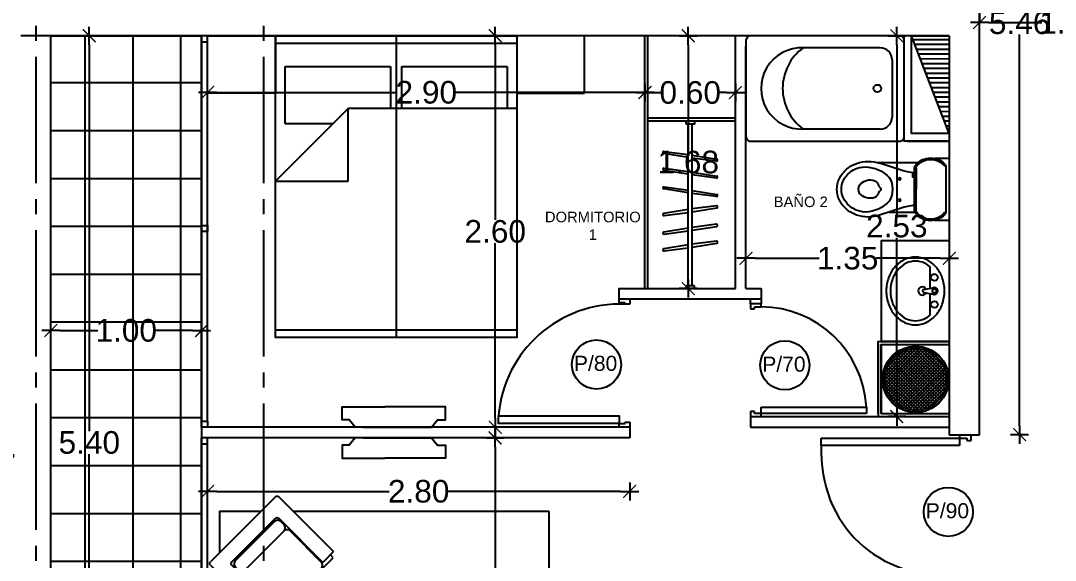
# Model space of a CAD drawing. Header units: millimetres. Extents: x 1217 to 2428, y 234 to 644.
# Drawn here: x 2352.88 to 2359.74, y 535.35 to 538.93 of the extents above; entities that cross this region are included whole.
import ezdxf

# ---------------------------------------------------------------- set-up
doc = ezdxf.new("R2010")
doc.units = ezdxf.units.MM
doc.linetypes.add('ACAD_ISO04W100', pattern=[30, 24, -3, 0, -3])
doc.layers.get('0').update_dxf_attribs({"lineweight": 5})
for name, color, linetype in [('0.1', 251, 'Continuous'), ('0.2', 2, 'Continuous'), ('0.3', 6, 'Continuous'), ('ARTEFACTOS', 4, 'Continuous'), ('COTAS', 252, 'Continuous'), ('COTAS INTERIORES', 3, 'Continuous'), ('Ejes', 8, 'Continuous'), ('muros', 7, 'Continuous'), ('PUERTAS', 2, 'Continuous'), ('SHAFT', 3, 'Continuous'), ('Texto', 1, 'Continuous')]:
    doc.layers.add(name, color=color, linetype=linetype)
doc.styles.add('INTERARQ', font='arial.ttf')
doc.styles.get("Standard").update_dxf_attribs({"font": 'arial.ttf'})
doc.dimstyles.new('ESCALA_1-50', dxfattribs={"dimtxt": 0.15, "dimasz": 0.06, "dimexe": 0.18, "dimexo": 0.0625, "dimgap": 0, "dimtad": 0, "dimtih": 1, "dimtoh": 1, "dimzin": 0, "dimdsep": 46, "dimtxsty": 'INTERARQ', "dimblk": 'DIMTICK', "dimcen": 0, "dimse1": 1, "dimse2": 1, "dimclrd": 256, "dimclre": 1, "dimclrt": 2, "dimadec": 0, "dimazin": 0, "dimtfac": 4.5, "dimtofl": 0, "dimtmove": 2, "dimatfit": 3, "dimldrblk": 'DIMTICK', "dimfxl": 1, "dimtolj": 1, "dimtzin": 0, "dimarcsym": 0})

# ---------------------------------------------------------------- blocks, each defined once
blk = doc.blocks.new('FGFGFGFG')
at = {"layer": 'PUERTAS'}
for p, q in [((381629.7039, 7752655.4584), (381629.6607, 7752655.4584)), ((381629.6607, 7752655.4584), (381629.6608, 7752654.6488)), ((381629.704, 7752654.638), (381629.7039, 7752655.4584)), ((381629.6406, 7752654.638), (381629.6608, 7752654.638)), ((381629.6608, 7752654.6488), (381629.6608, 7752654.5949)), ((381629.6608, 7752654.638), (381629.704, 7752654.638)), ((381630.4704, 7752654.5949), (381630.4704, 7752654.6488)), ((381630.4906, 7752654.638), (381630.4704, 7752654.638)), ((381629.6742, 7752654.568), (381629.6406, 7752654.568)), ((381629.6608, 7752654.5949), (381629.6742, 7752654.5949)), ((381629.6742, 7752654.5949), (381629.6742, 7752654.568)), ((381630.4569, 7752654.5949), (381630.4704, 7752654.5949)), ((381630.4569, 7752654.568), (381630.4569, 7752654.5949)), ((381630.4906, 7752654.568), (381630.4569, 7752654.568))]:
    blk.add_line(p, q, dxfattribs=at)
at = {"layer": 'PUERTAS', "extrusion": (0, 0, -1)}
blk.add_ellipse((381629.5735, 7752654.5673), major_axis=(0.7057, 0.6681), ratio=0.836444, start_param=-0.755704, end_param=0.755704, dxfattribs=at)
blk = doc.blocks.new('P80')
at = {"layer": 'PUERTAS'}
for p, q in [((-0.07, 0.825), (-0.07, 0.85)), ((-0.03, 0.825), (-0.07, 0.825)), ((-0.03, 0.8162), (-0.03, 0.825)), ((0, 0.85), (0, 0.8162)), ((0, 0.8162), (-0.03, 0.8162)), ((-0.07, 0.025), (-0.03, 0.025)), ((-0.07, 0), (-0.07, 0.025)), ((-0.03, 0.0338), (0, 0.0338)), ((-0.03, 0.025), (-0.03, 0.0338)), ((0, 0.0338), (0, 0))]:
    blk.add_line(p, q, dxfattribs=at)
blk.add_lwpolyline([(-0.87, 0.075), (-0.07, 0.075), (-0.07, 0.025), (-0.87, 0.025)], close=True, dxfattribs=at)
blk.add_arc((-0.0663, 0.0108), 0.8063, 87.41929, 175.43291, dxfattribs=at)
blk = doc.blocks.new('Cama 2Pl')
at = {"layer": 'ARTEFACTOS'}
for p, q in [((-1.9512, -0.8), (-1.9512, 0.8)), ((-0.4826, 0.8), (-0.4826, -0.3174)), ((-0.0508, 0.8), (-0.0508, -0.8)), ((-0.2032, 0.7365), (-0.4826, 0.7365)), ((-0.2032, 0.0381), (-0.2032, 0.7365)), ((0, 0), (-2.002, 0)), ((-0.4826, 0.0381), (-0.2032, 0.0381)), ((-0.2032, -0.0381), (-0.4826, -0.0381)), ((-0.2032, -0.7365), (-0.2032, -0.0381)), ((-0.4826, -0.3174), (-0.9652, -0.8)), ((-0.9652, -0.8), (-0.9652, -0.3174)), ((-0.9652, -0.3174), (-0.4826, -0.3174)), ((-0.5842, -0.419), (-0.5842, -0.7365)), ((-0.5842, -0.7365), (-0.2032, -0.7365))]:
    blk.add_line(p, q, dxfattribs=at)
for points in [[(-0.38, 1.25), (0, 1.25), (0, 0.8), (-0.38, 0.8), (-0.38, 1.25)], [(-0.38, -1.25), (0, -1.25), (0, -0.8), (-0.38, -0.8), (-0.38, -1.25)]]:
    blk.add_lwpolyline(points, dxfattribs=at)
blk.add_lwpolyline([(0, -0.8), (0, 0.8), (-2.002, 0.8), (-2.002, -0.8)], close=True, dxfattribs=at)
blk = doc.blocks.new('sillon')
at = {"layer": 'ARTEFACTOS'}
for p, q in [((-0.8112, 0.1216), (-0.2912, 0.4426)), ((-0.2702, 0.4376), (0, 0)), ((-0.3242, 0.3032), (-0.6718, 0.0886)), ((-0.0862, -0.0532), (-0.3031, 0.2982)), ((-0.5461, -0.3371), (-0.8162, 0.1006)), ((-0.6768, 0.0676), (-0.4598, -0.2839)), ((0, 0), (-0.0862, -0.0532)), ((-0.0115, -0.0396), (-0.5055, -0.3445)), ((-0.0115, -0.0396), (-0.026, -0.0161)), ((-0.5461, -0.3371), (-0.4598, -0.2839)), ((-0.5055, -0.3445), (-0.52, -0.321))]:
    blk.add_line(p, q, dxfattribs=at)
for points in [[(-0.6488, 0.0911), (-0.3377, 0.2831, -0.414214), (-0.2956, 0.2731), (-0.2809, 0.2494, -0.414214), (-0.2909, 0.2073), (-0.602, 0.0153, -0.414214), (-0.6441, 0.0252), (-0.6588, 0.0489, -0.414214)], [(-0.6019, 0.015), (-0.2908, 0.2071, -0.414214), (-0.2487, 0.1971), (-0.0964, -0.0496, -0.414214), (-0.1063, -0.0917), (-0.4174, -0.2837, -0.414214), (-0.4596, -0.2738), (-0.6118, -0.0271, -0.414214)]]:
    blk.add_lwpolyline(points, format="xyb", close=True, dxfattribs=at)
for centre, start, end in [((-0.2832, 0.4296), 31.68662, 121.68662), ((-0.3162, 0.2902), 31.68662, 121.68662), ((-0.8032, 0.1086), 121.68662, 211.68662), ((-0.6637, 0.0756), 121.68662, 211.68662)]:
    blk.add_arc(centre, 0.0153, start, end, dxfattribs=at)
blk = doc.blocks.new('Van1-pla')
at = {"color": 8}
for p, q in [((-2.16, 42.32), (-18.03, 42.32)), ((-1.41, 37.99), (-2.71, 45.49)), ((0.99, 37.99), (2.29, 45.49)), ((17.6, 42.32), (1.74, 42.32))]:
    blk.add_line(p, q, dxfattribs=at)
blk.add_lwpolyline([(-25.21, 31.5, 0.112687), (-23.37, 23.44, 0.103282), (-17.89, 16.3, 0.092276), (-9.94, 11.68, 0.085761), (-0.21, 10, 0.085761), (9.52, 11.68, 0.092276), (17.47, 16.3, 0.103282), (22.95, 23.44, 0.112687), (24.79, 31.5, 0.112687), (22.95, 39.56, 0.103282), (17.47, 46.7, 0.092276), (9.52, 51.32, 0.085761), (-0.21, 53, 0.085761), (-9.94, 51.32, 0.092276), (-17.89, 46.7, 0.103282), (-23.37, 39.56, 0.112687)], format="xyb", close=True, dxfattribs=at)
for points in [[(-18.03, 42.32, 0.063934), (-20.67, 38.26, 0.112687), (-22.21, 31.5, 0.112687)], [(-22.21, 31.5, 0.112687), (-20.67, 24.74, 0.103282), (-15.93, 18.57, 0.092276), (-8.94, 14.51, 0.085761), (-0.21, 13, 0.085761), (8.51, 14.51, 0.092276), (15.51, 18.57, 0.103282), (20.25, 24.74, 0.112687), (21.79, 31.5, 0.112687), (20.25, 38.26, 0.063934), (17.6, 42.32, 0.092276)]]:
    blk.add_lwpolyline(points, format="xyb", dxfattribs=at)
for centre, radius in [((-10.21, 45.49), 2.5), ((-0.21, 45.49), 1.5), ((9.79, 45.49), 2.5)]:
    blk.add_circle(centre, radius, dxfattribs=at)
for centre, radius, start, end in [((-0.21, 45.49), 2.5, 340.33287, 199.66713), ((-0.21, 36.6), 3, 118.18244, 61.81756), ((-0.21, 37.99), 1.2, 180, 0)]:
    blk.add_arc(centre, radius, start, end, dxfattribs=at)
blk = doc.blocks.new('vmxvm')
at = {"layer": 'ARTEFACTOS'}
for p, q in [((384488.8948, 7753140.0279, 0), (384489.2744, 7753140.0279, 0)), ((384488.8149, 7753139.9479, 0), (384488.8149, 7753139.8085, 0)), ((384489.3543, 7753139.9479, 0), (384489.3543, 7753139.8085, 0)), ((384488.735, 7753139.8085, 0), (384488.735, 7753139.089, 0)), ((384488.8149, 7753139.8085, 0), (384488.8146, 7753139.4288, 0)), ((384489.3543, 7753139.8085, 0), (384489.3543, 7753139.441, 0)), ((384489.4342, 7753139.089, 0), (384489.4342, 7753139.8085, 0)), ((384488.765, 7753139.059, 0), (384489.4042, 7753139.059, 0))]:
    blk.add_line(p, q, dxfattribs=at)
at = {"layer": 'ARTEFACTOS', "elevation": 0}
blk.add_lwpolyline([(384489.4342, 7753139.8085), (384489.4342, 7753140.0778, 0.414214), (384489.4042, 7753140.1078), (384488.765, 7753140.1078, 0.414214), (384488.735, 7753140.0778), (384488.735, 7753139.8085)], format="xyb", dxfattribs=at)
at = {"layer": 'ARTEFACTOS'}
blk.add_circle((384489.0846, 7753139.9305, 0), 0.025, dxfattribs=at)
for centre, radius, start, end in [((384488.8948, 7753139.9479, 0), 0.0799, 90, 180), ((384489.2744, 7753139.9479, 0), 0.0799, 0, 90), ((384489.0846, 7753139.4288, 0), 0.27, 177.40787, 2.59213), ((384489.0846, 7753139.6386, 0), 0.3366, 216.75985, 323.24015), ((384488.765, 7753139.089, 0), 0.03, 180, 270), ((384489.4042, 7753139.089, 0), 0.03, 270, 0)]:
    blk.add_arc(centre, radius, start, end, dxfattribs=at)
blk = doc.blocks.new('wc')
at = {"layer": 'ARTEFACTOS', "color": 8}
for p, q in [((0.0667, 0.3584), (-0.0303, 0.3584)), ((-0.0104, -0.0028), (-0.0104, 0.3078)), ((0.4474, 0.3297), (0.1774, 0.3297)), ((0.1906, 0.2929), (0.1906, 0.1525)), ((0.2006, 0.0088), (0.2006, 0.2962)), ((0.2693, 0.2723), (0.4328, 0.3255)), ((0.2006, 0.2232), (0.1906, 0.2232)), ((0.2006, 0.2586), (0.2693, 0.2723)), ((0.2006, 0.2584), (0.2115, 0.2584)), ((0.2006, 0.2325), (0.2115, 0.2325)), ((0.2135, 0.2564), (0.2135, 0.2345)), ((0.1906, 0.0121), (0.1906, 0.1525)), ((0.1867, 0.0003), (0.1863, 0.0003)), ((0.3689, 0.0003), (0.1987, 0.0003)), ((0.2006, 0.0464), (0.2693, 0.0327)), ((0.2693, 0.0327), (0.4328, -0.0205)), ((0.0684, -0.0537), (-0.0303, -0.0537))]:
    blk.add_line(p, q, dxfattribs=at)
for centre in [(0.2994, 0.2224), (0.2994, 0.0796)]:
    blk.add_circle(centre, 0.00699, dxfattribs=at)
for centre, radius, start, end in [((0.0933, 0.2339), 0.1272, 35.46688, 144.53312), ((0.0933, 0.2339), 0.1172, 37.30623, 142.69377), ((0.1706, 0.2929), 0.02, 0, 37.30623), ((0.1806, 0.2962), 0.02, 0, 35.46688), ((0.5327, 0.0739), 0.2274, 91.25063, 136.43592), ((0.5066, 0.0988), 0.2384, 90, 108.01942), ((0.5066, 0.0988), 0.2384, 70.5417, 90), ((0.5124, 0.0619), 0.2399, 69.23302, 86.32883), ((0.5159, 0.125), 0.2106, 49.53777, 70.5417), ((0.5159, 0.125), 0.1806, 49.53777, 63.14356), ((0.5301, 0.1418), 0.1886, 25.90259, 49.53777), ((0.2115, 0.2564), 0.002, 0, 90), ((0.2115, 0.2345), 0.002, 270, 0), ((0.5031, 0.1526), 0.156, 149.98269, 210.12112), ((0.4793, 0.1715), 0.0399, 110.98886, 170.01923), ((0.4966, 0.1263), 0.0883, 39.37943, 110.98886), ((0.5301, 0.1418), 0.1586, 25.90259, 49.53777), ((0.5522, 0.1525), 0.1341, 0, 25.90259), ((0.5522, 0.1525), 0.164, 0, 25.90259), ((0.4398, 0.1536), 0.0161, 125.93404, 233.39955), ((0.4202, 0.1202), 0.0227, 32.27753, 64.00784), ((0.4202, 0.187), 0.0227, 296.41627, 327.72247), ((0.5047, 0.167), 0.0658, 170.01923, 173.15171), ((0.5102, 0.1534), 0.0618, 333.07253, 27.90797), ((0.5522, 0.1525), 0.1341, 334.09741, 0), ((0.5522, 0.1525), 0.164, 334.09741, 0), ((0.5315, 0.2205), 0.2193, 221.81515, 269.04611), ((0.5047, 0.1402), 0.0658, 186.84829, 189.98077), ((0.4793, 0.1357), 0.0399, 189.98077, 249.01114), ((0.4966, 0.1809), 0.0883, 249.01114, 321.12115), ((0.5301, 0.1632), 0.1586, 310.46223, 334.09741), ((0.5301, 0.1632), 0.1886, 310.46223, 334.09741), ((0.1706, 0.0121), 0.02, 322.69377, 0), ((0.1806, 0.0088), 0.02, 324.53312, 0), ((0.5116, 0.2113), 0.2107, 274.41953, 294.29125), ((0.5159, 0.18), 0.2106, 289.4583, 310.46223), ((0.5159, 0.18), 0.1806, 297.16921, 310.46223), ((0.0933, 0.0711), 0.1272, 215.46688, 324.53312), ((0.0933, 0.0711), 0.1172, 217.30623, 322.69377), ((0.5066, 0.2062), 0.2384, 251.98058, 270), ((0.5066, 0.2062), 0.2384, 270, 289.4583)]:
    blk.add_arc(centre, radius, start, end, dxfattribs=at)
blk = doc.blocks.new('DFDFDFDFDDFGGG')
at = {"layer": 'PUERTAS'}
for p, q in [((381629.6763, 7752659.5205), (381629.6427, 7752659.5205)), ((381629.6763, 7752659.4936), (381629.6763, 7752659.5205)), ((381630.359, 7752659.5205), (381630.359, 7752659.4936)), ((381630.3927, 7752659.5205), (381630.359, 7752659.5205)), ((381629.6427, 7752659.4505), (381629.6629, 7752659.4505)), ((381629.6628, 7752658.7508), (381629.6629, 7752659.4505)), ((381629.6629, 7752659.4936), (381629.6763, 7752659.4936)), ((381629.6629, 7752659.4505), (381629.6629, 7752659.4936)), ((381629.6629, 7752659.4505), (381629.7061, 7752659.4505)), ((381629.7061, 7752659.4505), (381629.706, 7752658.7508)), ((381630.359, 7752659.4936), (381630.3725, 7752659.4936)), ((381630.3725, 7752659.4936), (381630.3725, 7752659.4505)), ((381630.3725, 7752659.4505), (381630.3927, 7752659.4505)), ((381629.706, 7752658.7508), (381629.6628, 7752658.7508))]:
    blk.add_line(p, q, dxfattribs=at)
blk.add_ellipse((381629.5787, 7752659.5294), major_axis=(-0.6336, 0.5233), ratio=0.91419, start_param=2.378631, end_param=3.775075, dxfattribs=at)
blk = doc.blocks.new('DIMTICK')
at = {"color": 1}
for p, q in [((-1, 0), (1, 0)), ((0, 1), (0, -1))]:
    blk.add_line(p, q, dxfattribs=at)
at = {"color": 3, "const_width": 0.141}
blk.add_lwpolyline([(0.71, 0.71), (-0.71, -0.71)], dxfattribs=at)
blk = doc.blocks.new('*D702')
at = {"layer": 'COTAS INTERIORES', "lineweight": -2, "ltscale": 3, "transparency": 16777216}
for p, q in [((2353.1384, 536.8728), (2353.3909, 536.8728)), ((2354.0184, 536.8728), (2353.7659, 536.8728))]:
    blk.add_line(p, q, dxfattribs=at)
at = {"layer": 'Defpoints', "color": 0, "ltscale": 3, "transparency": 16777216}
for p in [(2353.0784, 536.8728), (2354.0784, 536.8728, 0), (2353.0784, 536.1957, 0)]:
    blk.add_point(p, dxfattribs=at)
at = {"layer": 'COTAS INTERIORES', "lineweight": -2, "ltscale": 3, "transparency": 16777216, "xscale": 0.06, "yscale": 0.06, "zscale": 0.06, "rotation": 180}
blk.add_blockref('DIMTICK', (2353.0784, 536.8728), dxfattribs=at)
at = {"layer": 'COTAS INTERIORES', "lineweight": -2, "ltscale": 3, "transparency": 16777216, "xscale": 0.06, "yscale": 0.06, "zscale": 0.06}
blk.add_blockref('DIMTICK', (2354.0784, 536.8728), dxfattribs=at)
at = {"layer": 'COTAS INTERIORES', "color": 2, "ltscale": 3, "transparency": 16777216, "insert": (2353.5784, 536.8728), "char_height": 0.15, "attachment_point": 5, "style": 'INTERARQ'}
blk.add_mtext('\\A1;1.00', dxfattribs=at)
blk = doc.blocks.new('*D704')
at = {"layer": 'COTAS INTERIORES', "lineweight": -2, "ltscale": 3, "transparency": 16777216}
for p, q in [((2359.2975, 538.9161), (2359.6509, 538.9161)), ((2360.3794, 538.9161), (2360.0259, 538.9161))]:
    blk.add_line(p, q, dxfattribs=at)
at = {"layer": 'Defpoints', "color": 0, "ltscale": 3, "transparency": 16777216}
for p in [(2359.2375, 539.4542, 0), (2360.4394, 539.4542, 0), (2359.2375, 538.9161)]:
    blk.add_point(p, dxfattribs=at)
at = {"layer": 'COTAS INTERIORES', "lineweight": -2, "ltscale": 3, "transparency": 16777216, "xscale": 0.06, "yscale": 0.06, "zscale": 0.06, "rotation": 180}
blk.add_blockref('DIMTICK', (2359.2375, 538.9161), dxfattribs=at)
at = {"layer": 'COTAS INTERIORES', "lineweight": -2, "ltscale": 3, "transparency": 16777216, "xscale": 0.06, "yscale": 0.06, "zscale": 0.06}
blk.add_blockref('DIMTICK', (2360.4394, 538.9161), dxfattribs=at)
at = {"layer": 'COTAS INTERIORES', "color": 2, "ltscale": 3, "transparency": 16777216, "insert": (2359.8384, 538.9161), "char_height": 0.15, "attachment_point": 5, "style": 'INTERARQ'}
blk.add_mtext('\\A1;1.20', dxfattribs=at)
blk = doc.blocks.new('*D716')
at = {"layer": 'COTAS', "lineweight": -2, "ltscale": 3, "transparency": 16777216}
for p, q in [((2352.389, 538.7682), (2352.389, 537.606)), ((2352.389, 536.2907), (2352.389, 537.4529))]:
    blk.add_line(p, q, dxfattribs=at)
at = {"layer": 'Defpoints', "color": 0, "ltscale": 3, "transparency": 16777216}
for p in [(2352.389, 538.8282), (2352.8784, 538.8282, 0), (2354.6452, 536.2307, 0)]:
    blk.add_point(p, dxfattribs=at)
at = {"layer": 'COTAS', "lineweight": -2, "ltscale": 3, "transparency": 16777216, "xscale": 0.06, "yscale": 0.06, "zscale": 0.06}
for p, rotation in [((2352.389, 538.8282), 90), ((2352.389, 536.2307), 270)]:
    blk.add_blockref('DIMTICK', p, dxfattribs=dict(at, rotation=rotation))
at = {"layer": 'COTAS', "color": 2, "ltscale": 3, "transparency": 16777216, "insert": (2352.389, 537.5295), "char_height": 0.15, "attachment_point": 5, "style": 'INTERARQ'}
blk.add_mtext('\\A1;2.60', dxfattribs=at)
blk = doc.blocks.new('*D729')
at = {"layer": 'COTAS', "lineweight": -2, "ltscale": 3, "transparency": 16777216}
for p, q in [((2350.9562, 555.1033), (2350.9562, 538.6798)), ((2350.9562, 522.5893), (2350.9562, 538.5265))]:
    blk.add_line(p, q, dxfattribs=at)
at = {"layer": 'Defpoints', "color": 0, "ltscale": 3, "transparency": 16777216}
for p in [(2350.9562, 555.1633), (2355.3008, 555.1633, 0), (2355.1905, 522.5293, 0)]:
    blk.add_point(p, dxfattribs=at)
at = {"layer": 'COTAS', "lineweight": -2, "ltscale": 3, "transparency": 16777216, "xscale": 0.06, "yscale": 0.06, "zscale": 0.06}
for p, rotation in [((2350.9562, 555.1633), 90), ((2350.9562, 522.5293), 270)]:
    blk.add_blockref('DIMTICK', p, dxfattribs=dict(at, rotation=rotation))
at = {"layer": 'COTAS', "color": 2, "ltscale": 3, "transparency": 16777216, "insert": (2350.9562, 538.6032), "char_height": 0.15, "attachment_point": 5, "style": 'INTERARQ'}
blk.add_mtext('\\A1;32.63', dxfattribs=at)
blk = doc.blocks.new('*D757')
at = {"layer": 'COTAS', "lineweight": -2, "ltscale": 3, "transparency": 16777216}
for p, q in [((2352.389, 536.2907), (2352.389, 536.3507)), ((2352.389, 536.1007), (2352.389, 536.0407)), ((2352.389, 535.977), (2352.389, 536.0407)), ((2352.449, 535.977), (2352.389, 535.977))]:
    blk.add_line(p, q, dxfattribs=at)
at = {"layer": 'Defpoints', "color": 0, "ltscale": 3, "transparency": 16777216}
for p in [(2354.6452, 536.2307, 0), (2352.389, 536.1607), (2354.3257, 536.1607, 0)]:
    blk.add_point(p, dxfattribs=at)
at = {"layer": 'COTAS', "lineweight": -2, "ltscale": 3, "transparency": 16777216, "xscale": 0.06, "yscale": 0.06, "zscale": 0.06}
for p, rotation in [((2352.389, 536.2307), 270), ((2352.389, 536.1607), 90)]:
    blk.add_blockref('DIMTICK', p, dxfattribs=dict(at, rotation=rotation))
at = {"layer": 'COTAS', "color": 2, "ltscale": 3, "transparency": 16777216, "insert": (2352.6438, 535.977), "char_height": 0.15, "attachment_point": 5, "style": 'INTERARQ'}
blk.add_mtext('\\A1;0.07', dxfattribs=at)
blk = doc.blocks.new('*D758')
at = {"layer": 'COTAS', "lineweight": -2, "ltscale": 3, "transparency": 16777216}
for p, q in [((2352.389, 536.1007), (2352.389, 534.8723)), ((2352.389, 533.4907), (2352.389, 534.7191))]:
    blk.add_line(p, q, dxfattribs=at)
at = {"layer": 'Defpoints', "color": 0, "ltscale": 3, "transparency": 16777216}
for p in [(2354.3257, 536.1607, 0), (2352.389, 533.4307), (2352.8784, 533.4307)]:
    blk.add_point(p, dxfattribs=at)
at = {"layer": 'COTAS', "lineweight": -2, "ltscale": 3, "transparency": 16777216, "xscale": 0.06, "yscale": 0.06, "zscale": 0.06}
for p, rotation in [((2352.389, 536.1607), 90), ((2352.389, 533.4307), 270)]:
    blk.add_blockref('DIMTICK', p, dxfattribs=dict(at, rotation=rotation))
at = {"layer": 'COTAS', "color": 2, "ltscale": 3, "transparency": 16777216, "insert": (2352.389, 534.7957), "char_height": 0.15, "attachment_point": 5, "style": 'INTERARQ'}
blk.add_mtext('\\A1;2.73', dxfattribs=at)
blk = doc.blocks.new('*D824')
at = {"layer": 'COTAS INTERIORES', "lineweight": -2, "ltscale": 3, "transparency": 16777216}
for p, q in [((2353.3336, 538.7682), (2353.3336, 536.206)), ((2353.3336, 533.4907), (2353.3336, 536.0529))]:
    blk.add_line(p, q, dxfattribs=at)
at = {"layer": 'Defpoints', "color": 0, "ltscale": 3, "transparency": 16777216}
for p in [(2353.3336, 538.8282), (2353.4714, 538.8282, 0), (2353.398, 533.4307, 0)]:
    blk.add_point(p, dxfattribs=at)
at = {"layer": 'COTAS INTERIORES', "lineweight": -2, "ltscale": 3, "transparency": 16777216, "xscale": 0.06, "yscale": 0.06, "zscale": 0.06}
for p, rotation in [((2353.3336, 538.8282), 90), ((2353.3336, 533.4307), 270)]:
    blk.add_blockref('DIMTICK', p, dxfattribs=dict(at, rotation=rotation))
at = {"layer": 'COTAS INTERIORES', "color": 2, "ltscale": 3, "transparency": 16777216, "insert": (2353.3336, 536.1294), "char_height": 0.15, "attachment_point": 5, "style": 'INTERARQ'}
blk.add_mtext('\\A1;5.40', dxfattribs=at)
blk = doc.blocks.new('*D825')
at = {"layer": 'COTAS INTERIORES', "lineweight": -2, "ltscale": 3, "transparency": 16777216}
for p, q in [((2356.0248, 536.1007), (2356.0248, 534.8723)), ((2356.0248, 533.4907), (2356.0248, 534.7191))]:
    blk.add_line(p, q, dxfattribs=at)
at = {"layer": 'Defpoints', "color": 0, "ltscale": 3, "transparency": 16777216}
for p in [(2356.6032, 536.1607, 0), (2356.0248, 533.4307), (2356.5268, 533.4307, 0)]:
    blk.add_point(p, dxfattribs=at)
at = {"layer": 'COTAS INTERIORES', "lineweight": -2, "ltscale": 3, "transparency": 16777216, "xscale": 0.06, "yscale": 0.06, "zscale": 0.06}
for p, rotation in [((2356.0248, 536.1607), 90), ((2356.0248, 533.4307), 270)]:
    blk.add_blockref('DIMTICK', p, dxfattribs=dict(at, rotation=rotation))
at = {"layer": 'COTAS INTERIORES', "color": 2, "ltscale": 3, "transparency": 16777216, "insert": (2356.0248, 534.7957), "char_height": 0.15, "attachment_point": 5, "style": 'INTERARQ'}
blk.add_mtext('\\A1;2.73', dxfattribs=at)
blk = doc.blocks.new('*D826')
at = {"layer": 'COTAS INTERIORES', "lineweight": -2, "ltscale": 3, "transparency": 16777216}
for p, q in [((2354.1784, 535.8055), (2355.3221, 535.8055)), ((2356.8575, 535.8055), (2355.7138, 535.8055))]:
    blk.add_line(p, q, dxfattribs=at)
at = {"layer": 'Defpoints', "color": 0, "ltscale": 3, "transparency": 16777216}
for p in [(2356.9175, 536.1607, 0), (2354.1184, 536.0459, 0), (2356.9175, 535.8055)]:
    blk.add_point(p, dxfattribs=at)
at = {"layer": 'COTAS INTERIORES', "lineweight": -2, "ltscale": 3, "transparency": 16777216, "xscale": 0.06, "yscale": 0.06, "zscale": 0.06, "rotation": 180}
blk.add_blockref('DIMTICK', (2354.1184, 535.8055), dxfattribs=at)
at = {"layer": 'COTAS INTERIORES', "lineweight": -2, "ltscale": 3, "transparency": 16777216, "xscale": 0.06, "yscale": 0.06, "zscale": 0.06}
blk.add_blockref('DIMTICK', (2356.9175, 535.8055), dxfattribs=at)
at = {"layer": 'COTAS INTERIORES', "color": 2, "ltscale": 3, "transparency": 16777216, "insert": (2355.518, 535.8055), "char_height": 0.15, "attachment_point": 5, "style": 'INTERARQ'}
blk.add_mtext('\\A1;2.80', dxfattribs=at)
blk = doc.blocks.new('*D831')
at = {"layer": 'COTAS INTERIORES', "lineweight": -2, "ltscale": 3, "transparency": 16777216}
for p, q in [((2356.0258, 538.7682), (2356.0258, 537.606)), ((2356.0258, 536.2907), (2356.0258, 537.4529))]:
    blk.add_line(p, q, dxfattribs=at)
at = {"layer": 'Defpoints', "color": 0, "ltscale": 3, "transparency": 16777216}
for p in [(2356.0258, 538.8282), (2356.2733, 538.8282, 0), (2356.0246, 536.2307, 0)]:
    blk.add_point(p, dxfattribs=at)
at = {"layer": 'COTAS INTERIORES', "lineweight": -2, "ltscale": 3, "transparency": 16777216, "xscale": 0.06, "yscale": 0.06, "zscale": 0.06}
for p, rotation in [((2356.0258, 538.8282), 90), ((2356.0258, 536.2307), 270)]:
    blk.add_blockref('DIMTICK', p, dxfattribs=dict(at, rotation=rotation))
at = {"layer": 'COTAS INTERIORES', "color": 2, "ltscale": 3, "transparency": 16777216, "insert": (2356.0258, 537.5295), "char_height": 0.15, "attachment_point": 5, "style": 'INTERARQ'}
blk.add_mtext('\\A1;2.60', dxfattribs=at)
blk = doc.blocks.new('*D832')
at = {"layer": 'COTAS INTERIORES', "lineweight": -2, "ltscale": 3, "transparency": 16777216}
for p, q in [((2354.1784, 538.4523), (2355.3729, 538.4523)), ((2356.959, 538.4523), (2355.7645, 538.4523))]:
    blk.add_line(p, q, dxfattribs=at)
at = {"layer": 'Defpoints', "color": 0, "ltscale": 3, "transparency": 16777216}
for p in [(2357.019, 538.4523), (2354.1184, 538.2146, 0), (2357.019, 538.2146, 0)]:
    blk.add_point(p, dxfattribs=at)
at = {"layer": 'COTAS INTERIORES', "lineweight": -2, "ltscale": 3, "transparency": 16777216, "xscale": 0.06, "yscale": 0.06, "zscale": 0.06, "rotation": 180}
blk.add_blockref('DIMTICK', (2354.1184, 538.4523), dxfattribs=at)
at = {"layer": 'COTAS INTERIORES', "lineweight": -2, "ltscale": 3, "transparency": 16777216, "xscale": 0.06, "yscale": 0.06, "zscale": 0.06}
blk.add_blockref('DIMTICK', (2357.019, 538.4523), dxfattribs=at)
at = {"layer": 'COTAS INTERIORES', "color": 2, "ltscale": 3, "transparency": 16777216, "insert": (2355.5687, 538.4523), "char_height": 0.15, "attachment_point": 5, "style": 'INTERARQ'}
blk.add_mtext('\\A1;2.90', dxfattribs=at)
blk = doc.blocks.new('*D833')
at = {"layer": 'COTAS INTERIORES', "lineweight": -2, "ltscale": 3, "transparency": 16777216}
for p, q in [((2357.079, 538.451), (2357.1244, 538.451)), ((2357.559, 538.451), (2357.5135, 538.451))]:
    blk.add_line(p, q, dxfattribs=at)
at = {"layer": 'Defpoints', "color": 0, "ltscale": 3, "transparency": 16777216}
for p in [(2357.619, 538.451), (2357.019, 537.1507, 0), (2357.619, 537.1507, 0)]:
    blk.add_point(p, dxfattribs=at)
at = {"layer": 'COTAS INTERIORES', "lineweight": -2, "ltscale": 3, "transparency": 16777216, "xscale": 0.06, "yscale": 0.06, "zscale": 0.06, "rotation": 180}
blk.add_blockref('DIMTICK', (2357.019, 538.451), dxfattribs=at)
at = {"layer": 'COTAS INTERIORES', "lineweight": -2, "ltscale": 3, "transparency": 16777216, "xscale": 0.06, "yscale": 0.06, "zscale": 0.06}
blk.add_blockref('DIMTICK', (2357.619, 538.451), dxfattribs=at)
at = {"layer": 'COTAS INTERIORES', "color": 2, "ltscale": 3, "transparency": 16777216, "insert": (2357.319, 538.451), "char_height": 0.15, "attachment_point": 5, "style": 'INTERARQ'}
blk.add_mtext('\\A1;0.60', dxfattribs=at)
blk = doc.blocks.new('*D834')
at = {"layer": 'COTAS INTERIORES', "lineweight": -2, "ltscale": 3, "transparency": 16777216}
for p, q in [((2357.3061, 538.7682), (2357.3061, 538.066)), ((2357.3061, 537.2107), (2357.3061, 537.9129))]:
    blk.add_line(p, q, dxfattribs=at)
at = {"layer": 'Defpoints', "color": 0, "ltscale": 3, "transparency": 16777216}
for p in [(2356.9565, 538.8282, 0), (2357.3061, 538.8282), (2356.9565, 537.1507, 0)]:
    blk.add_point(p, dxfattribs=at)
at = {"layer": 'COTAS INTERIORES', "lineweight": -2, "ltscale": 3, "transparency": 16777216, "xscale": 0.06, "yscale": 0.06, "zscale": 0.06}
for p, rotation in [((2357.3061, 538.8282), 90), ((2357.3061, 537.1507), 270)]:
    blk.add_blockref('DIMTICK', p, dxfattribs=dict(at, rotation=rotation))
at = {"layer": 'COTAS INTERIORES', "color": 2, "ltscale": 3, "transparency": 16777216, "insert": (2357.3061, 537.9895), "char_height": 0.15, "attachment_point": 5, "style": 'INTERARQ'}
blk.add_mtext('\\A1;1.68', dxfattribs=at)
blk = doc.blocks.new('*D835')
at = {"layer": 'COTAS INTERIORES', "lineweight": -2, "ltscale": 3, "transparency": 16777216}
for p, q in [((2357.749, 537.3518), (2358.1749, 537.3518)), ((2358.9775, 537.3518), (2358.5515, 537.3518))]:
    blk.add_line(p, q, dxfattribs=at)
at = {"layer": 'Defpoints', "color": 0, "ltscale": 3, "transparency": 16777216}
for p in [(2357.689, 537.3518, 0), (2359.0375, 537.3518, 0), (2359.0375, 537.3518)]:
    blk.add_point(p, dxfattribs=at)
at = {"layer": 'COTAS INTERIORES', "lineweight": -2, "ltscale": 3, "transparency": 16777216, "xscale": 0.06, "yscale": 0.06, "zscale": 0.06, "rotation": 180}
blk.add_blockref('DIMTICK', (2357.689, 537.3518), dxfattribs=at)
at = {"layer": 'COTAS INTERIORES', "lineweight": -2, "ltscale": 3, "transparency": 16777216, "xscale": 0.06, "yscale": 0.06, "zscale": 0.06}
blk.add_blockref('DIMTICK', (2359.0375, 537.3518), dxfattribs=at)
at = {"layer": 'COTAS INTERIORES', "color": 2, "ltscale": 3, "transparency": 16777216, "insert": (2358.3632, 537.3518), "char_height": 0.15, "attachment_point": 5, "style": 'INTERARQ'}
blk.add_mtext('\\A1;1.35', dxfattribs=at)
blk = doc.blocks.new('*D836')
at = {"layer": 'COTAS INTERIORES', "lineweight": -2, "ltscale": 3, "transparency": 16777216}
for p, q in [((2358.6894, 538.7682), (2358.6894, 537.6415)), ((2358.6894, 536.3615), (2358.6894, 537.4882))]:
    blk.add_line(p, q, dxfattribs=at)
at = {"layer": 'Defpoints', "color": 0, "ltscale": 3, "transparency": 16777216}
for p in [(2358.5649, 538.8282, 0), (2358.6894, 538.8282), (2358.5649, 536.3015, 0)]:
    blk.add_point(p, dxfattribs=at)
at = {"layer": 'COTAS INTERIORES', "lineweight": -2, "ltscale": 3, "transparency": 16777216, "xscale": 0.06, "yscale": 0.06, "zscale": 0.06}
for p, rotation in [((2358.6894, 538.8282), 90), ((2358.6894, 536.3015), 270)]:
    blk.add_blockref('DIMTICK', p, dxfattribs=dict(at, rotation=rotation))
at = {"layer": 'COTAS INTERIORES', "color": 2, "ltscale": 3, "transparency": 16777216, "insert": (2358.6894, 537.5649), "char_height": 0.15, "attachment_point": 5, "style": 'INTERARQ'}
blk.add_mtext('\\A1;2.53', dxfattribs=at)
blk = doc.blocks.new('*D843')
at = {"layer": 'COTAS INTERIORES', "lineweight": -2, "ltscale": 3, "transparency": 16777216}
for p, q in [((2359.5038, 541.5857), (2359.5038, 538.9902)), ((2359.5038, 536.2415), (2359.5038, 538.837))]:
    blk.add_line(p, q, dxfattribs=at)
at = {"layer": 'Defpoints', "color": 0, "ltscale": 3, "transparency": 16777216}
for p in [(2359.2375, 541.6457, 0), (2359.2375, 536.1815, 0), (2359.5038, 536.1815)]:
    blk.add_point(p, dxfattribs=at)
at = {"layer": 'COTAS INTERIORES', "lineweight": -2, "ltscale": 3, "transparency": 16777216, "xscale": 0.06, "yscale": 0.06, "zscale": 0.06}
for p, rotation in [((2359.5038, 541.6457), 90), ((2359.5038, 536.1815), 270)]:
    blk.add_blockref('DIMTICK', p, dxfattribs=dict(at, rotation=rotation))
at = {"layer": 'COTAS INTERIORES', "color": 2, "ltscale": 3, "transparency": 16777216, "insert": (2359.5038, 538.9136), "char_height": 0.15, "attachment_point": 5, "style": 'INTERARQ'}
blk.add_mtext('\\A1;5.46', dxfattribs=at)

msp = doc.modelspace()

# ---------------------------------------------------------------- hatches: boundary and pattern name
at = {"layer": '0.1'}
h = msp.add_hatch(dxfattribs=at)
h.set_pattern_fill('NET', color=256, scale=0.099999, angle=-270, style=0)
h.set_pattern_definition([(90, (807.40966, -286.0244), (-0.31749764, 2e-16), []), (180, (807.40966, -286.0244), (-2e-16, -0.31749764), [])])
h.paths.add_polyline_path([(2354.07841, 533.43068), (2353.07842, 533.43068), (2353.07842, 538.8282), (2354.07841, 538.8282)])
h = msp.add_hatch(dxfattribs=at)
h.set_pattern_fill('ANSI37', color=256, scale=0.005, angle=-180, style=0)
h.set_pattern_definition([(225, (2330.729117, 551.634658), (0.011225237, -0.011225237), []), (315, (2330.729117, 551.634658), (0.011225237, 0.011225237), [])])
h.paths.add_polyline_path([(2358.60966, 536.54848, 0.0189559), (2358.61025, 536.53295), (2359.01908, 536.53312, 0.0187556), (2359.01966, 536.54848, 1)])
h.paths.add_polyline_path([(2358.61025, 536.53295, 0.0963417), (2358.63097, 536.45747), (2358.99835, 536.45747, 0.0965438), (2359.01908, 536.53312)])
h.paths.add_polyline_path([(2358.63097, 536.45747, 0.6205603), (2358.99835, 536.45747)])
at = {"layer": 'SHAFT'}
h = msp.add_hatch(dxfattribs=at)
h.set_pattern_fill('ANSI31', color=256, scale=0.01, angle=-225, style=0)
h.set_pattern_definition([(180, (7755476.798025, -384020.878234), (-4e-17, -0.03174976396298), [])])
h.paths.add_polyline_path([(2359.03748, 538.8282), (2359.03748, 538.17897), (2358.78778, 538.8282)])

# ---------------------------------------------------------------- linework, layer by layer
at = {"layer": '0.1', "elevation": 0}
msp.add_lwpolyline([(2354.07841, 533.43068), (2353.07842, 533.43068), (2353.07842, 538.8282), (2354.07841, 538.8282)], close=True, dxfattribs=at)
for points in [[(2354.07841, 536.27073), (2354.07841, 538.8282)], [(2354.11841, 536.27073), (2354.11841, 538.8282)], [(2359.03748, 536.8006), (2358.588, 536.8006), (2358.588, 537.46981), (2359.03748, 537.46981)], [(2358.56493, 536.32154), (2358.56493, 536.8006), (2359.03748, 536.8006)], [(2358.56493, 536.7806), (2358.56493, 536.30154), (2359.03748, 536.30154)], [(2358.58493, 536.7806), (2358.58493, 536.32154), (2359.03748, 536.32154)], [(2358.58493, 536.32154), (2358.58493, 536.7806), (2359.03748, 536.7806)], [(2354.07841, 533.43068), (2354.07841, 536.16073)], [(2354.11841, 533.43068), (2354.11841, 536.16073)]]:
    msp.add_lwpolyline(points, dxfattribs=at)
at = {"layer": '0.1', "linetype": 'ByBlock', "elevation": 0}
msp.add_lwpolyline([(2359.03748, 538.17897), (2358.78778, 538.8282)], dxfattribs=at)
at = {"layer": '0.1'}
for radius in [0.21974, 0.2175, 0.205]:
    msp.add_circle((2358.81466, 536.54848, 0), radius, dxfattribs=at)
at = {"layer": '0.2'}
msp.add_line((2353.07842, 533.43068, 0), (2353.07842, 538.8282, 0), dxfattribs=at)
at = {"layer": '0.2', "elevation": 0}
for points in [[(2354.11841, 538.8282), (2354.07841, 538.8282), (2354.07841, 538.7882), (2354.11841, 538.7882), (2354.11841, 538.8282)], [(2354.11841, 537.52946), (2354.07841, 537.52946), (2354.07841, 537.56946), (2354.11841, 537.56946), (2354.11841, 537.52946)], [(2354.11841, 536.23073), (2354.07841, 536.23073), (2354.07841, 536.27073), (2354.11841, 536.27073), (2354.11841, 536.23073)], [(2354.11841, 536.16073), (2354.07841, 536.16073), (2354.07841, 536.12073), (2354.11841, 536.12073), (2354.11841, 536.16073)]]:
    msp.add_lwpolyline(points, dxfattribs=at)
at = {"layer": '0.3'}
for p, q in [((2357.61897, 537.15072, 0), (2357.61897, 538.82825, 0)), ((2357.68897, 537.15072, 0), (2357.68897, 538.75828, 0)), ((2356.91754, 536.23073, 0), (2354.07841, 536.23073, 0)), ((2356.91754, 536.23073, 0), (2356.91754, 536.16073, 0)), ((2356.91754, 536.16073, 0), (2354.07841, 536.16073, 0))]:
    msp.add_line(p, q, dxfattribs=at)
at = {"layer": '0.3', "elevation": 0}
for points in [[(2359.03748, 538.12902), (2358.73783, 538.12902), (2358.73783, 538.8282)], [(2359.03748, 538.8282), (2359.03748, 538.17897), (2358.78778, 538.17897), (2358.78778, 538.8282), (2359.03748, 538.8282)], [(2358.75773, 538.12902), (2359.03748, 538.12902)], [(2357.78888, 537.08064), (2356.84754, 537.08072), (2356.84754, 537.15072), (2357.61897, 537.15072)], [(2357.68897, 537.15072), (2357.78888, 537.15072)], [(2357.78888, 537.15072), (2357.78888, 537.05065), (2357.71896, 537.05065), (2357.71897, 537.08064)], [(2357.71896, 536.30154), (2359.03748, 536.30154)], [(2357.71896, 536.30154), (2357.71896, 536.23154)], [(2354.07841, 536.23073), (2354.07841, 536.16073)], [(2357.71896, 536.23154), (2359.03748, 536.23154)]]:
    msp.add_lwpolyline(points, dxfattribs=at)
at = {"layer": 'ARTEFACTOS'}
for p, q in [((2357.01898, 537.15072, 0), (2357.01898, 538.8282, 0)), ((2357.03898, 537.15072, 0), (2357.03898, 538.8282, 0)), ((2357.61897, 538.28071, 0), (2357.03897, 538.28071, 0)), ((2357.61897, 538.26072, 0), (2357.03897, 538.26072, 0)), ((2357.29147, 538.24235, 0), (2357.29147, 538.26069, 0)), ((2357.29147, 538.24235, 0), (2357.29147, 538.26069, 0)), ((2357.34647, 538.24235, 0), (2357.29147, 538.24235, 0)), ((2357.34647, 538.24235, 0), (2357.29147, 538.24235, 0)), ((2357.30522, 537.16905, 0), (2357.30522, 538.24235, 0)), ((2357.30522, 537.16905, 0), (2357.30522, 538.24235, 0)), ((2357.33272, 537.16905, 0), (2357.33272, 538.24235, 0)), ((2357.33272, 537.16905, 0), (2357.33272, 538.24235, 0)), ((2357.34647, 538.26069, 0), (2357.34647, 538.24235, 0)), ((2357.34647, 538.26069, 0), (2357.34647, 538.24235, 0)), ((2357.1453, 538.06065, 0), (2357.30522, 538.03962, 0)), ((2357.1453, 538.06065, 0), (2357.30522, 538.03962, 0)), ((2357.30522, 538.02066, 0), (2357.1433, 538.04705, 0)), ((2357.30522, 538.02066, 0), (2357.1433, 538.04705, 0)), ((2357.33272, 538.03561, 0), (2357.49465, 538.00923, 0)), ((2357.33272, 538.03561, 0), (2357.49465, 538.00923, 0)), ((2357.49264, 537.99563, 0), (2357.33272, 538.01666, 0)), ((2357.49264, 537.99563, 0), (2357.33272, 538.01666, 0)), ((2357.30522, 537.90905, 0), (2357.1433, 537.93543, 0)), ((2357.30522, 537.90905, 0), (2357.1433, 537.93543, 0)), ((2357.1453, 537.94903, 0), (2357.30522, 537.928, 0)), ((2357.1453, 537.94903, 0), (2357.30522, 537.928, 0)), ((2357.33272, 537.924, 0), (2357.49465, 537.89761, 0)), ((2357.33272, 537.924, 0), (2357.49465, 537.89761, 0)), ((2357.49264, 537.88401, 0), (2357.33272, 537.90504, 0)), ((2357.49264, 537.88401, 0), (2357.33272, 537.90504, 0)), ((2357.30522, 537.78598, 0), (2357.1433, 537.81236, 0)), ((2357.30522, 537.78598, 0), (2357.1433, 537.81236, 0)), ((2357.1453, 537.82596, 0), (2357.30522, 537.80493, 0)), ((2357.1453, 537.82596, 0), (2357.30522, 537.80493, 0)), ((2357.33272, 537.80093, 0), (2357.49465, 537.77454, 0)), ((2357.33272, 537.80093, 0), (2357.49465, 537.77454, 0)), ((2357.49264, 537.76094, 0), (2357.33272, 537.78197, 0)), ((2357.49264, 537.76094, 0), (2357.33272, 537.78197, 0)), ((2357.30522, 537.67543, 0), (2357.1433, 537.64905, 0)), ((2357.30522, 537.67543, 0), (2357.1433, 537.64905, 0)), ((2357.1453, 537.63545, 0), (2357.30522, 537.65648, 0)), ((2357.1453, 537.63545, 0), (2357.30522, 537.65648, 0)), ((2357.49264, 537.70047, 0), (2357.33272, 537.67944, 0)), ((2357.49264, 537.70047, 0), (2357.33272, 537.67944, 0)), ((2357.33272, 537.66048, 0), (2357.49465, 537.68687, 0)), ((2357.33272, 537.66048, 0), (2357.49465, 537.68687, 0)), ((2357.49264, 537.5774, 0), (2357.33272, 537.55637, 0)), ((2357.49264, 537.5774, 0), (2357.33272, 537.55637, 0)), ((2357.30522, 537.55236, 0), (2357.1433, 537.52598, 0)), ((2357.30522, 537.55236, 0), (2357.1433, 537.52598, 0)), ((2357.1453, 537.51238, 0), (2357.30522, 537.53341, 0)), ((2357.1453, 537.51238, 0), (2357.30522, 537.53341, 0)), ((2357.33272, 537.53741, 0), (2357.49465, 537.5638, 0)), ((2357.33272, 537.53741, 0), (2357.49465, 537.5638, 0)), ((2357.30522, 537.44074, 0), (2357.1433, 537.41436, 0)), ((2357.30522, 537.44074, 0), (2357.1433, 537.41436, 0)), ((2357.49264, 537.46578, 0), (2357.33272, 537.44475, 0)), ((2357.49264, 537.46578, 0), (2357.33272, 537.44475, 0)), ((2357.33272, 537.4258, 0), (2357.49465, 537.45218, 0)), ((2357.33272, 537.4258, 0), (2357.49465, 537.45218, 0)), ((2357.1453, 537.40076, 0), (2357.30522, 537.42179, 0)), ((2357.1453, 537.40076, 0), (2357.30522, 537.42179, 0)), ((2357.34647, 537.16905, 0), (2357.29147, 537.16905, 0)), ((2357.34647, 537.16905, 0), (2357.29147, 537.16905, 0)), ((2357.29147, 537.16905, 0), (2357.29147, 537.15072, 0)), ((2357.34647, 537.15072, 0), (2357.34647, 537.16905, 0))]:
    msp.add_line(p, q, dxfattribs=at)
at = {"layer": 'ARTEFACTOS', "elevation": 0}
for points in [[(2355.55182, 536.23072), (2355.09714, 536.23073), (2355.05681, 536.2792), (2355.01072, 536.2792), (2355.01072, 536.3657), (2355.29303, 536.36569)], [(2355.14899, 536.23073), (2355.60367, 536.23072), (2355.644, 536.27918), (2355.69586, 536.27918), (2355.69586, 536.36568), (2355.29303, 536.36569)], [(2355.55182, 536.16073), (2355.09714, 536.16072), (2355.05681, 536.11226), (2355.01072, 536.11225), (2355.01072, 536.02576), (2355.29303, 536.02576)], [(2355.14899, 536.16072), (2355.60367, 536.16073), (2355.644, 536.11227), (2355.69586, 536.11227), (2355.69586, 536.02577), (2355.29303, 536.02576)], [(2354.47051, 535.67208), (2354.19769, 535.67208), (2354.19769, 535.39926)], [(2356.38342, 535.67208), (2354.68809, 535.67208)], [(2356.38342, 534.85897), (2356.38342, 535.67208)]]:
    msp.add_lwpolyline(points, dxfattribs=at)
at = {"layer": 'ARTEFACTOS'}
for centre, start, end in [((2357.1444, 538.05383, 0), 82.433618, 260.820245), ((2357.1444, 538.05383, 0), 82.433618, 260.820245), ((2357.49355, 538.00244, 0), 262.433618, 80.820245), ((2357.49355, 538.00244, 0), 262.433618, 80.820245), ((2357.1444, 537.94222, 0), 82.433618, 260.820245), ((2357.1444, 537.94222, 0), 82.433618, 260.820245), ((2357.49355, 537.89083, 0), 262.433618, 80.820245), ((2357.49355, 537.89083, 0), 262.433618, 80.820245), ((2357.1444, 537.81915, 0), 82.433618, 260.820245), ((2357.1444, 537.81915, 0), 82.433618, 260.820245), ((2357.49355, 537.76776, 0), 262.433618, 80.820245), ((2357.49355, 537.76776, 0), 262.433618, 80.820245), ((2357.1444, 537.64226, 0), 99.179755, 277.566382), ((2357.1444, 537.64226, 0), 99.179755, 277.566382), ((2357.49355, 537.69365, 0), 279.179755, 97.566382), ((2357.49355, 537.69365, 0), 279.179755, 97.566382), ((2357.49355, 537.57058, 0), 279.179755, 97.566382), ((2357.49355, 537.57058, 0), 279.179755, 97.566382), ((2357.1444, 537.51919, 0), 99.179755, 277.566382), ((2357.1444, 537.51919, 0), 99.179755, 277.566382), ((2357.49355, 537.45897, 0), 279.179755, 97.566382), ((2357.49355, 537.45897, 0), 279.179755, 97.566382), ((2357.1444, 537.40757, 0), 99.179755, 277.566382), ((2357.1444, 537.40757, 0), 99.179755, 277.566382)]:
    msp.add_arc(centre, 0.00687, start, end, dxfattribs=at)
at = {"layer": 'Ejes', "linetype": 'ACAD_ISO04W100', "ltscale": 0.035, "elevation": 0}
for points in [[(2352.97844, 558.23948), (2352.97844, 520.03979)], [(2352.97844, 558.23948), (2352.97844, 520.03979)], [(2354.48848, 558.23948), (2354.48848, 520.03979)], [(2354.48848, 558.23948), (2354.48848, 520.03979)]]:
    msp.add_lwpolyline(points, dxfattribs=at)
at = {"layer": 'muros'}
for p, q in [((2359.23748, 541.67489, 0), (2359.23748, 538.92821, 0)), ((2359.23748, 536.18154, 0), (2359.23748, 538.92821, 0)), ((2359.23748, 536.21069, 0), (2359.23748, 538.9282, 0)), ((2359.03748, 538.8282, 0), (2352.87842, 538.8282, 0)), ((2359.03748, 538.8282, 0), (2352.87842, 538.8282, 0)), ((2359.03748, 538.8282, 0), (2359.03748, 536.18154, 0)), ((2359.03748, 536.18154, 0), (2359.23748, 536.18154, 0))]:
    msp.add_line(p, q, dxfattribs=at)
at = {"layer": 'Texto'}
for centre in [(2356.69754, 536.64718, 0), (2357.94666, 536.64188, 0), (2359.031, 535.66929, 0)]:
    msp.add_circle(centre, 0.16297, dxfattribs=at)

# ---------------------------------------------------------------- block references
at = {"layer": '0.1', "extrusion": (0, 0, -1), "xscale": 0.9988165753526749, "yscale": 0.9988165753526749, "zscale": -0.9988165753526749}
msp.add_blockref('wc', (-2359.00718, 537.65745, 0), dxfattribs=at)
at = {"layer": '0.1'}
for name, p, xscale, yscale, zscale, rotation in [('Van1-pla', (2358.52947, 537.1333, 0), 0.008989348791202377, 0.008989348791202377, 0.008989348791202377, 270), ('DFDFDFDFDDFGGG', (7745842.55108, -380641.71123, 0), 0.9988165753526749, 0.9988165753526749, 0.9988165753526749, 90)]:
    msp.add_blockref(name, p, dxfattribs=dict(at, xscale=xscale, yscale=yscale, zscale=zscale, rotation=rotation))
at = {"layer": 'ARTEFACTOS', "yscale": 0.9999925657630349, "zscale": 0.9999925657630349}
for name, p, xscale, rotation in [('Cama 2Pl', (2355.3684, 538.8282, 0), -0.9999925657630349, 270), ('vmxvm', (-7750723.73132, 385024.70483, 0), 0.9999925657630349, 270), ('sillon', (2354.50003, 534.95263, 0), -0.9999925657630354, 76.68661990372634)]:
    msp.add_blockref(name, p, dxfattribs=dict(at, xscale=xscale, rotation=rotation))
at = {"layer": 'Ejes', "xscale": 0.9999925657630349, "yscale": 0.9999925657630349, "zscale": 0.9999925657630349}
msp.add_blockref('P80', (2356.91754, 536.23073, 0), dxfattribs=at)
at = {"layer": 'PUERTAS', "xscale": -1.117638750408717, "yscale": 1.117638750408717, "zscale": 1.117638750408717, "rotation": 90}
msp.add_blockref('FGFGFGFG', (8667026.34665, 427060.25614, 0), dxfattribs=at)

# ---------------------------------------------------------------- texts
at = {"layer": 'Texto', "attachment_point": 5}
for s, insert, char_height, width in [('BAÑO 2', (2358.05209, 537.72615, 0), 0.069999, 0.4782868), ('DORMITORIO 1', (2356.67324, 537.56764, 0), 0.0699995, 0.4782868), ('P/80', (2356.6915, 536.65435, 0), 0.099999, 3.0886563), ('P/70', (2357.94062, 536.64904, 0), 0.099999, 3.0886563), ('{\\fArial|b0|i0|c0|p34;\\C256;P/90}', (2359.02497, 535.67645, 0), 0.0999993, 3.0886563)]:
    msp.add_mtext(s, dxfattribs=dict(at, insert=insert, char_height=char_height, width=width))

# ---------------------------------------------------------------- dimensions: what is measured, and where the dimension line sits
at = {"layer": 'COTAS', "ltscale": 3}
dim = msp.add_linear_dim(base=(2350.95617, 555.16328, 0), p1=(2355.19045, 522.52928, 0), p2=(2355.30082, 555.16328, 0), angle=90, dimstyle='ESCALA_1-50', dxfattribs=at)
dim.commit()
dim.dimension.update_dxf_attribs({"geometry": '*D729', "text_midpoint": (2350.95617, 538.60317, 0), "dimtype": 160})
for base, p1, p2, picture, middle in [((2352.38897, 538.8282, 0), (2354.64519, 536.23073, 0), (2352.87842, 538.8282, 0), '*D716', (2352.38897, 537.52946, 0)), ((2352.38897, 533.43068, 0), (2354.32572, 536.16073, 0), (2352.87842, 533.43068, 0), '*D758', (2352.38897, 534.79571, 0))]:
    dim = msp.add_linear_dim(base=base, p1=p1, p2=p2, angle=90, dimstyle='ESCALA_1-50', dxfattribs=at)
    dim.commit()
    dim.dimension.update_dxf_attribs({"geometry": picture, "text_midpoint": middle})
dim = msp.add_linear_dim(base=(2352.38897, 536.16073, 0), p1=(2354.64519, 536.23073, 0), p2=(2354.32572, 536.16073, 0), angle=90, dimstyle='ESCALA_1-50', override={"dimtmove": 1}, dxfattribs=at)
dim.commit()
dim.dimension.update_dxf_attribs({"geometry": '*D757', "text_midpoint": (2352.57747, 535.97704, 0), "dimtype": 160})
at = {"layer": 'COTAS INTERIORES', "ltscale": 3}
for base, p1, p2, picture, middle in [((2359.50377, 536.18154, 0), (2359.23748, 541.64573, 0), (2359.23748, 536.18154, 0), '*D843', (2359.50377, 538.91363, 0)), ((2353.33355, 538.8282, 0), (2353.39798, 533.43068, 0), (2353.47144, 538.8282, 0), '*D824', (2353.33355, 536.12944, 0)), ((2356.02579, 538.8282, 0), (2356.02462, 536.23073, 0), (2356.27325, 538.8282, 0), '*D831', (2356.02579, 537.52946, 0)), ((2357.30608, 538.8282, 0), (2356.95649, 537.15072, 0), (2356.95649, 538.8282, 0), '*D834', (2357.30608, 537.98946, 0)), ((2358.6894, 538.8282, 0), (2358.56493, 536.30154, 0), (2358.56493, 538.8282, 0), '*D836', (2358.6894, 537.56487, 0)), ((2356.02481, 533.43068, 0), (2356.60322, 536.16073, 0), (2356.52682, 533.43068, 0), '*D825', (2356.02481, 534.79571, 0))]:
    dim = msp.add_linear_dim(base=base, p1=p1, p2=p2, angle=90, dimstyle='ESCALA_1-50', dxfattribs=at)
    dim.commit()
    dim.dimension.update_dxf_attribs({"geometry": picture, "text_midpoint": middle})
for base, p1, p2, picture, middle in [((2359.23748, 538.91606, 0), (2360.43938, 539.45416, 0), (2359.23748, 539.45416, 0), '*D704', (2359.83843, 538.91606, 0)), ((2357.01898, 538.45228, 0), (2354.11841, 538.21456, 0), (2357.01898, 538.21456, 0), '*D832', (2355.56869, 538.45228, 0)), ((2357.61897, 538.451, 0), (2357.01898, 537.15072, 0), (2357.61897, 537.15072, 0), '*D833', (2357.31897, 538.451, 0)), ((2359.03748, 537.35182, 0), (2357.68897, 537.35182, 0), (2359.03748, 537.35182, 0), '*D835', (2358.36323, 537.35182, 0)), ((2353.07842, 536.87277, 0), (2354.07841, 536.87277, 0), (2353.07842, 536.19573, 0), '*D702', (2353.57841, 536.87277, 0)), ((2356.91754, 535.80551, 0), (2354.11841, 536.04588, 0), (2356.91754, 536.16073, 0), '*D826', (2355.51797, 535.80551, 0))]:
    dim = msp.add_linear_dim(base=base, p1=p1, p2=p2, dimstyle='ESCALA_1-50', dxfattribs=at)
    dim.commit()
    dim.dimension.update_dxf_attribs({"geometry": picture, "text_midpoint": middle})

doc.saveas('drawing.dxf')
